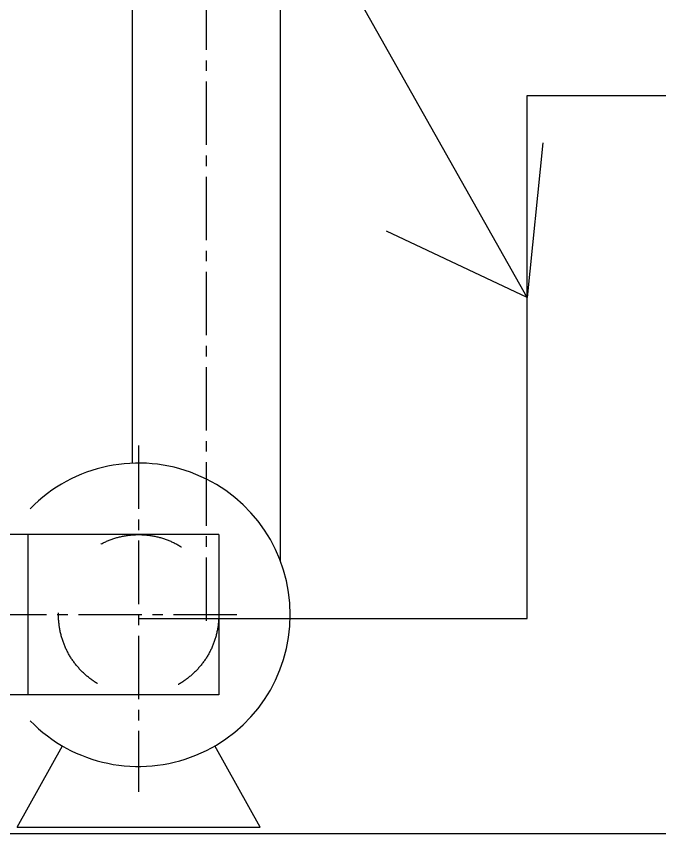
# Model space of a CAD drawing. Header units: millimetres. Extents: x 8533 to 164433, y 5768 to 115327.
# Drawn here: x 29226 to 31127, y 25415 to 27830 of the extents above; entities that cross this region are included whole.
import ezdxf

# ---------------------------------------------------------------- set-up
doc = ezdxf.new("R2010")
doc.units = ezdxf.units.MM
doc.header["$LTSCALE"] = 250
doc.linetypes.add('CENTER2', pattern=[1.125, 0.75, -0.125, 0.125, -0.125])
doc.linetypes.add('HIDDEN', pattern=[2, 1, -1])
for name, color, linetype in [('AA-XXXX-DIMS', 7, 'Continuous'), ('ARC', 8, 'Continuous'), ('st', 4, 'Continuous'), ('전실제연_인버터', 3, 'Continuous')]:
    doc.layers.add(name, color=color, linetype=linetype)
doc.styles.add('맑은고딕', font='')
doc.styles.get('맑은고딕').set_extended_font_data('Malgun Gothic')
doc.dimstyles.new('DIM_40', dxfattribs={"dimscale": 250, "dimtxt": 3, "dimasz": 1.5, "dimexe": 2, "dimexo": 2.5, "dimgap": 1, "dimtad": 1, "dimdec": 0, "dimzin": 0, "dimdsep": 46, "dimtxsty": '맑은고딕', "dimblk1": 'DIMDOT', "dimblk2": 'DIMDOT', "dimsah": 1, "dimcen": 0.09, "dimdle": 2, "dimclrd": 7, "dimclre": 7, "dimclrt": 3, "dimadec": 0, "dimazin": 0, "dimtfac": 1, "dimtdec": 0, "dimtix": 1, "dimtmove": 2, "dimatfit": 3, "dimldrblk": 'DIMDOT', "dimfxl": 1, "dimtolj": 1, "dimtzin": 0, "dimarcsym": 0})

# ---------------------------------------------------------------- blocks, each defined once
blk = doc.blocks.new('DIMDOT')
at = {"layer": 'AA-XXXX-DIMS'}
for p, q in [((0, -1.5), (0, 1.5)), ((-1.5, 0), (1.5, 0))]:
    blk.add_line(p, q, dxfattribs=at)
for radius in [0.5, 0.25]:
    blk.add_circle((0, 0), radius, dxfattribs=at)

msp = doc.modelspace()

# ---------------------------------------------------------------- linework, layer by layer
at = {"layer": 'ARC'}
msp.add_line((19210.6, 25415.1), (124753.6, 25415.1), dxfattribs=at)
at = {"layer": 'st', "color": 4}
for p, q in [((29569.3, 26509.6, 0), (29569.3, 28317.4, 0)), ((30007.2, 26219.6, 0), (30007.2, 28317.4, 0)), ((29824.6, 26298.7, 0), (28548.6, 26298.7, 0)), ((29260.3, 26298.7, 0), (29260.3, 25824.9, 0)), ((29824.6, 26298.7, 0), (29824.6, 25824.9, 0)), ((29824.6, 25824.9, 0), (28548.6, 25824.9, 0)), ((29229.1, 25434.3, 0), (29362.4, 25674.3, 0)), ((29946.3, 25434.3, 0), (29812.9, 25674.3, 0)), ((29229.1, 25434.3, 0), (29946.3, 25434.3, 0))]:
    msp.add_line(p, q, dxfattribs=at)
at = {"layer": 'st', "color": 1, "linetype": 'CENTER2'}
for p, q in [((29788.2, 26043.8, 0), (29788.2, 28317.4, 0)), ((29587.7, 26562.2, 0), (29587.7, 25538.6, 0)), ((29878.2, 26061.8, 0), (28785.5, 26061.8, 0))]:
    msp.add_line(p, q, dxfattribs=at)
at = {"layer": 'st', "color": 4, "linetype": 'HIDDEN'}
msp.add_circle((29587.7, 26061.8, 0), 236.9, dxfattribs=at)
at = {"layer": 'st', "color": 4}
msp.add_arc((29587.7, 26061.8, 0), 448.2, 224.3784, 135.6216, dxfattribs=at)
at = {"layer": '전실제연_인버터'}
for p, q in [((30735.5, 27595.9, 0), (31282.6, 27595.9, 0)), ((30735.5, 26050.4), (30735.5, 27595.9)), ((29587.7, 26050.4, 0), (30735.5, 26050.4, 0))]:
    msp.add_line(p, q, dxfattribs=at)

# ---------------------------------------------------------------- leaders
at = {"layer": '전실제연_인버터', "color": 1}
msp.add_leader([(30735.5, 26999.3), (29205.8, 29713), (25426.2, 29713)], dimstyle='DIM_40', override={"dimgap": 1, "dimtad": 0, "dimclrd": 1, "dimldrblk": 'Open90'}, dxfattribs=at)

doc.saveas('drawing.dxf')
